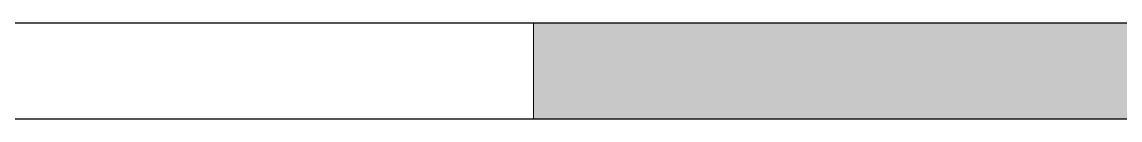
# Model space of a CAD drawing. Header units: inches. Extents: x -1176 to 1551, y -3558 to 978.
# Drawn here: x 576.5 to 644.9, y 436.8 to 442.8 of the extents above; entities that cross this region are included whole.
import ezdxf

# ---------------------------------------------------------------- set-up
doc = ezdxf.new("R2010")
doc.units = ezdxf.units.IN
doc.header["$MEASUREMENT"] = 0
doc.linetypes.add('Demolished', pattern=[0.1875, 0.125, -0.0625])
doc.layers.add('A-WALL', color=113, linetype='Continuous', lineweight=18)
doc.layers.add('A-WALL-PATT', color=111, linetype='Continuous', lineweight=18)

msp = doc.modelspace()

# ---------------------------------------------------------------- hatches: boundary and pattern name
at = {"layer": 'A-WALL-PATT', "lineweight": 9}
h = msp.add_hatch(color=7, dxfattribs=at)
h.paths.add_polyline_path([(1087.737, 436.759), (1087.737, 442.759), (1003.737, 442.759), (1003.737, 436.759), (1029.949, 436.759)], flags=0)
h.paths.add_polyline_path([(645.776, 436.759), (645.776, 442.759), (608.401, 442.759), (608.401, 436.759)], flags=0)
h.paths.add_polyline_path([(935.916, 436.759), (969.362, 436.759), (969.362, 442.759), (880.487, 442.759), (880.487, 436.759)], flags=0)
h.paths.add_polyline_path([(846.487, 436.759), (846.487, 442.759), (679.776, 442.759), (679.776, 436.759), (841.883, 436.759)], flags=0)
h.paths.add_polyline_path([(480.776, 436.759), (568.401, 436.759), (568.401, 442.759), (480.776, 442.759)], flags=0)

# ---------------------------------------------------------------- linework, layer by layer
at = {"layer": 'A-WALL', "color": 8, "lineweight": 30}
for p, q in [((645.776, 442.759), (480.776, 442.759)), ((480.776, 436.759), (645.776, 436.759))]:
    msp.add_line(p, q, dxfattribs=at)
at = {"layer": 'A-WALL', "lineweight": 9}
msp.add_line((608.401, 442.759), (608.401, 436.759), dxfattribs=at)
at = {"layer": 'A-WALL', "color": 7, "linetype": 'Demolished', "lineweight": 9}
msp.add_line((608.401, 436.759), (608.401, 442.759), dxfattribs=at)

doc.saveas('drawing.dxf')
